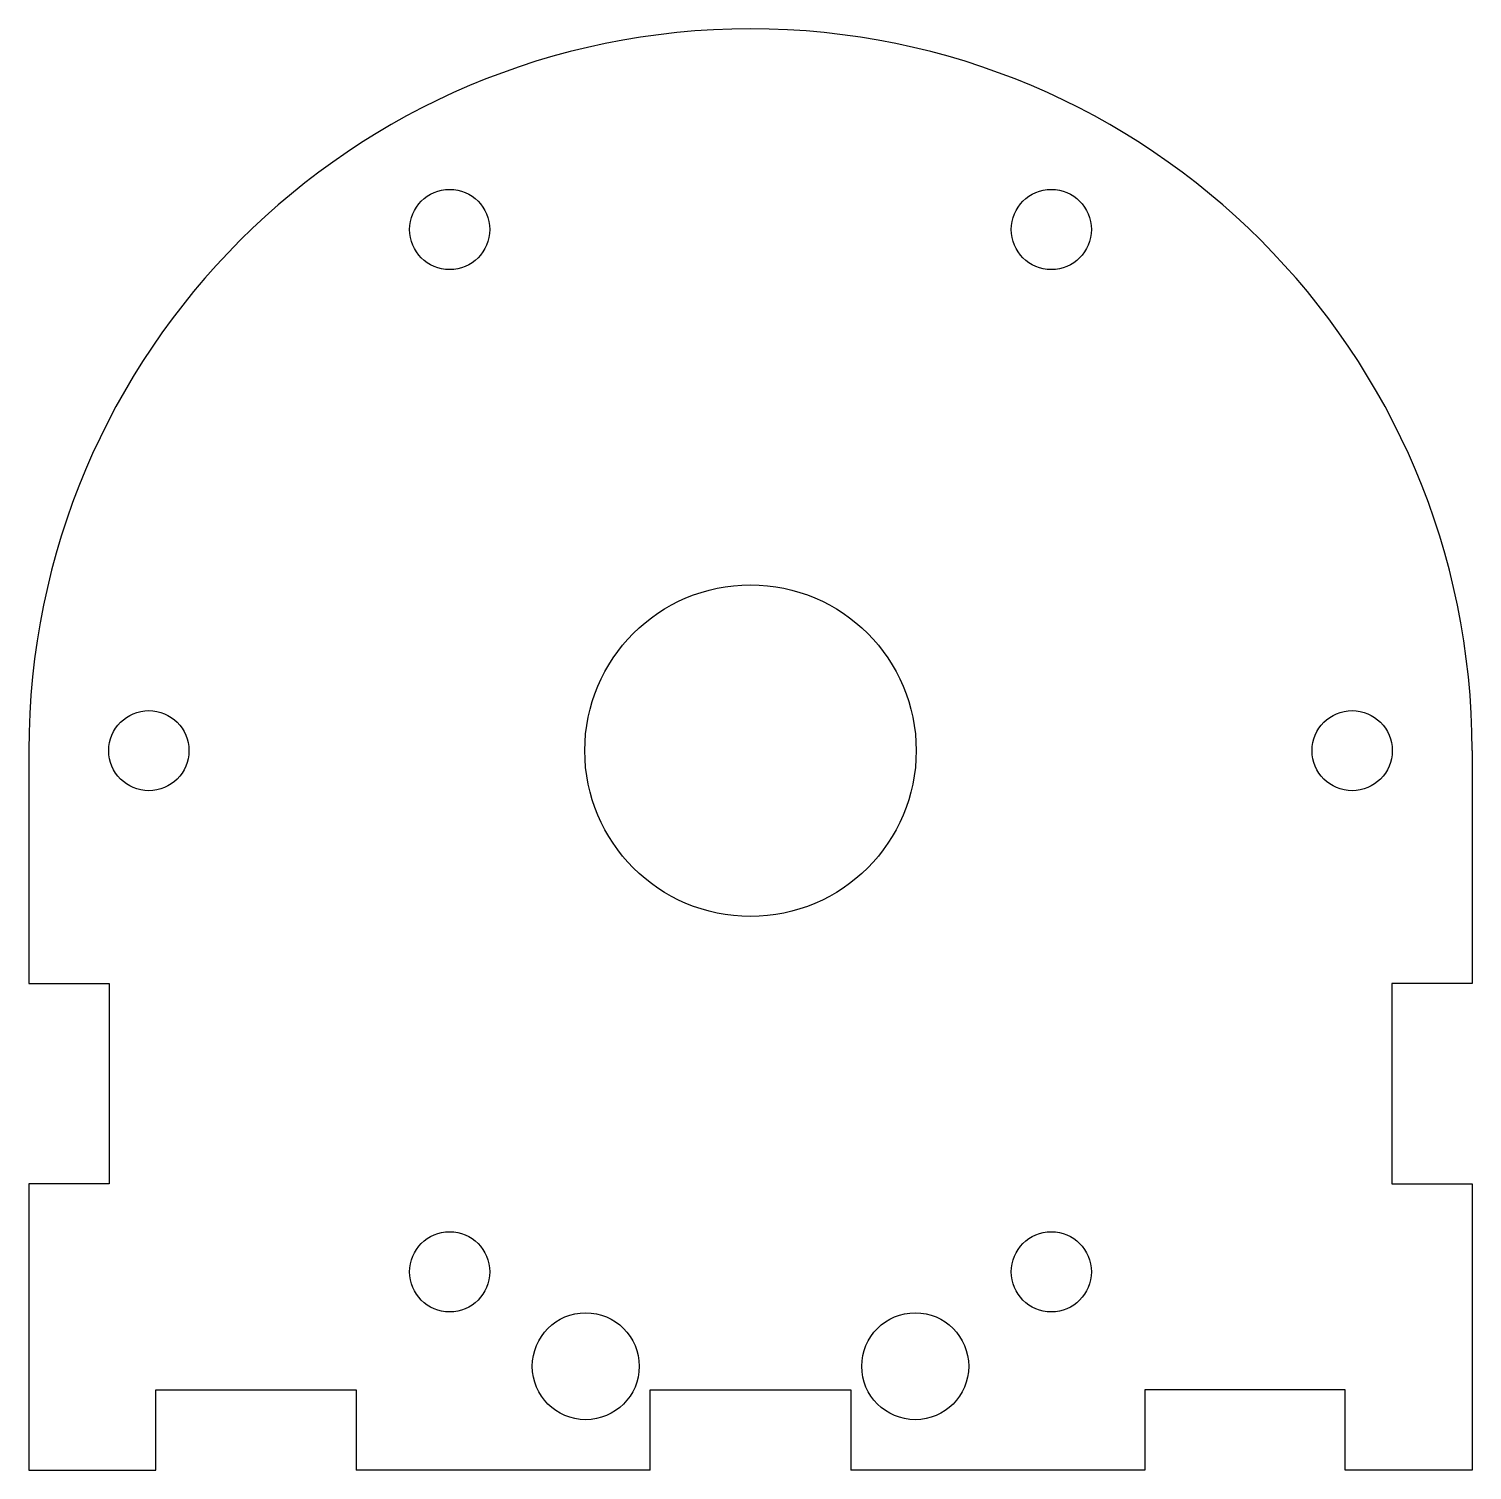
# Model space of a CAD drawing. Header units: millimetres. Extents: x 2468.2 to 2522.2, y 1965.1 to 2019.
import ezdxf

# ---------------------------------------------------------------- set-up
doc = ezdxf.new("R2010")
doc.units = ezdxf.units.MM

msp = doc.modelspace()

# ---------------------------------------------------------------- linework, layer by layer
at = {"color": 7}
for p, q in [((2468.174, 1992.034), (2468.174, 1983.328)), ((2522.174, 1992.034), (2522.174, 1983.328)), ((2468.174, 1975.828), (2468.174, 1965.121)), ((2522.174, 1975.828), (2522.174, 1965.121)), ((2468.174, 1965.121), (2472.924, 1965.121)), ((2522.174, 1965.121), (2517.424, 1965.121))]:
    msp.add_line(p, q, dxfattribs=at)
for points in [[(2468.174, 1983.328), (2471.174, 1983.328), (2471.174, 1975.828), (2468.174, 1975.828)], [(2522.174, 1983.328), (2519.174, 1983.328), (2519.174, 1975.828), (2522.174, 1975.828)], [(2472.924, 1965.121), (2472.924, 1968.121), (2480.424, 1968.121), (2480.424, 1965.121)], [(2491.424, 1965.121), (2491.424, 1968.121), (2498.924, 1968.121), (2498.924, 1965.121)], [(2517.424, 1965.121), (2517.424, 1968.121), (2509.924, 1968.121), (2509.924, 1965.121)]]:
    msp.add_lwpolyline(points, dxfattribs=at)
for points in [[(2491.424, 1965.121), (2480.424, 1965.121)], [(2509.924, 1965.121), (2498.924, 1965.121)]]:
    msp.add_lwpolyline(points)
for centre, radius in [((2483.919, 2011.529), 1.5), ((2506.429, 2011.529), 1.5), ((2495.174, 1992.034), 6.2), ((2472.664, 1992.034), 1.5), ((2517.685, 1992.034), 1.5), ((2483.919, 1972.539), 1.5), ((2483.919, 1972.539), 1.5), ((2506.429, 1972.539), 1.5), ((2506.429, 1972.539), 1.5), ((2489.01, 1969.007), 2), ((2501.338, 1969.007), 2)]:
    msp.add_circle(centre, radius)
msp.add_arc((2495.174, 1992.034), 27, 0, 180)

doc.saveas('drawing.dxf')
